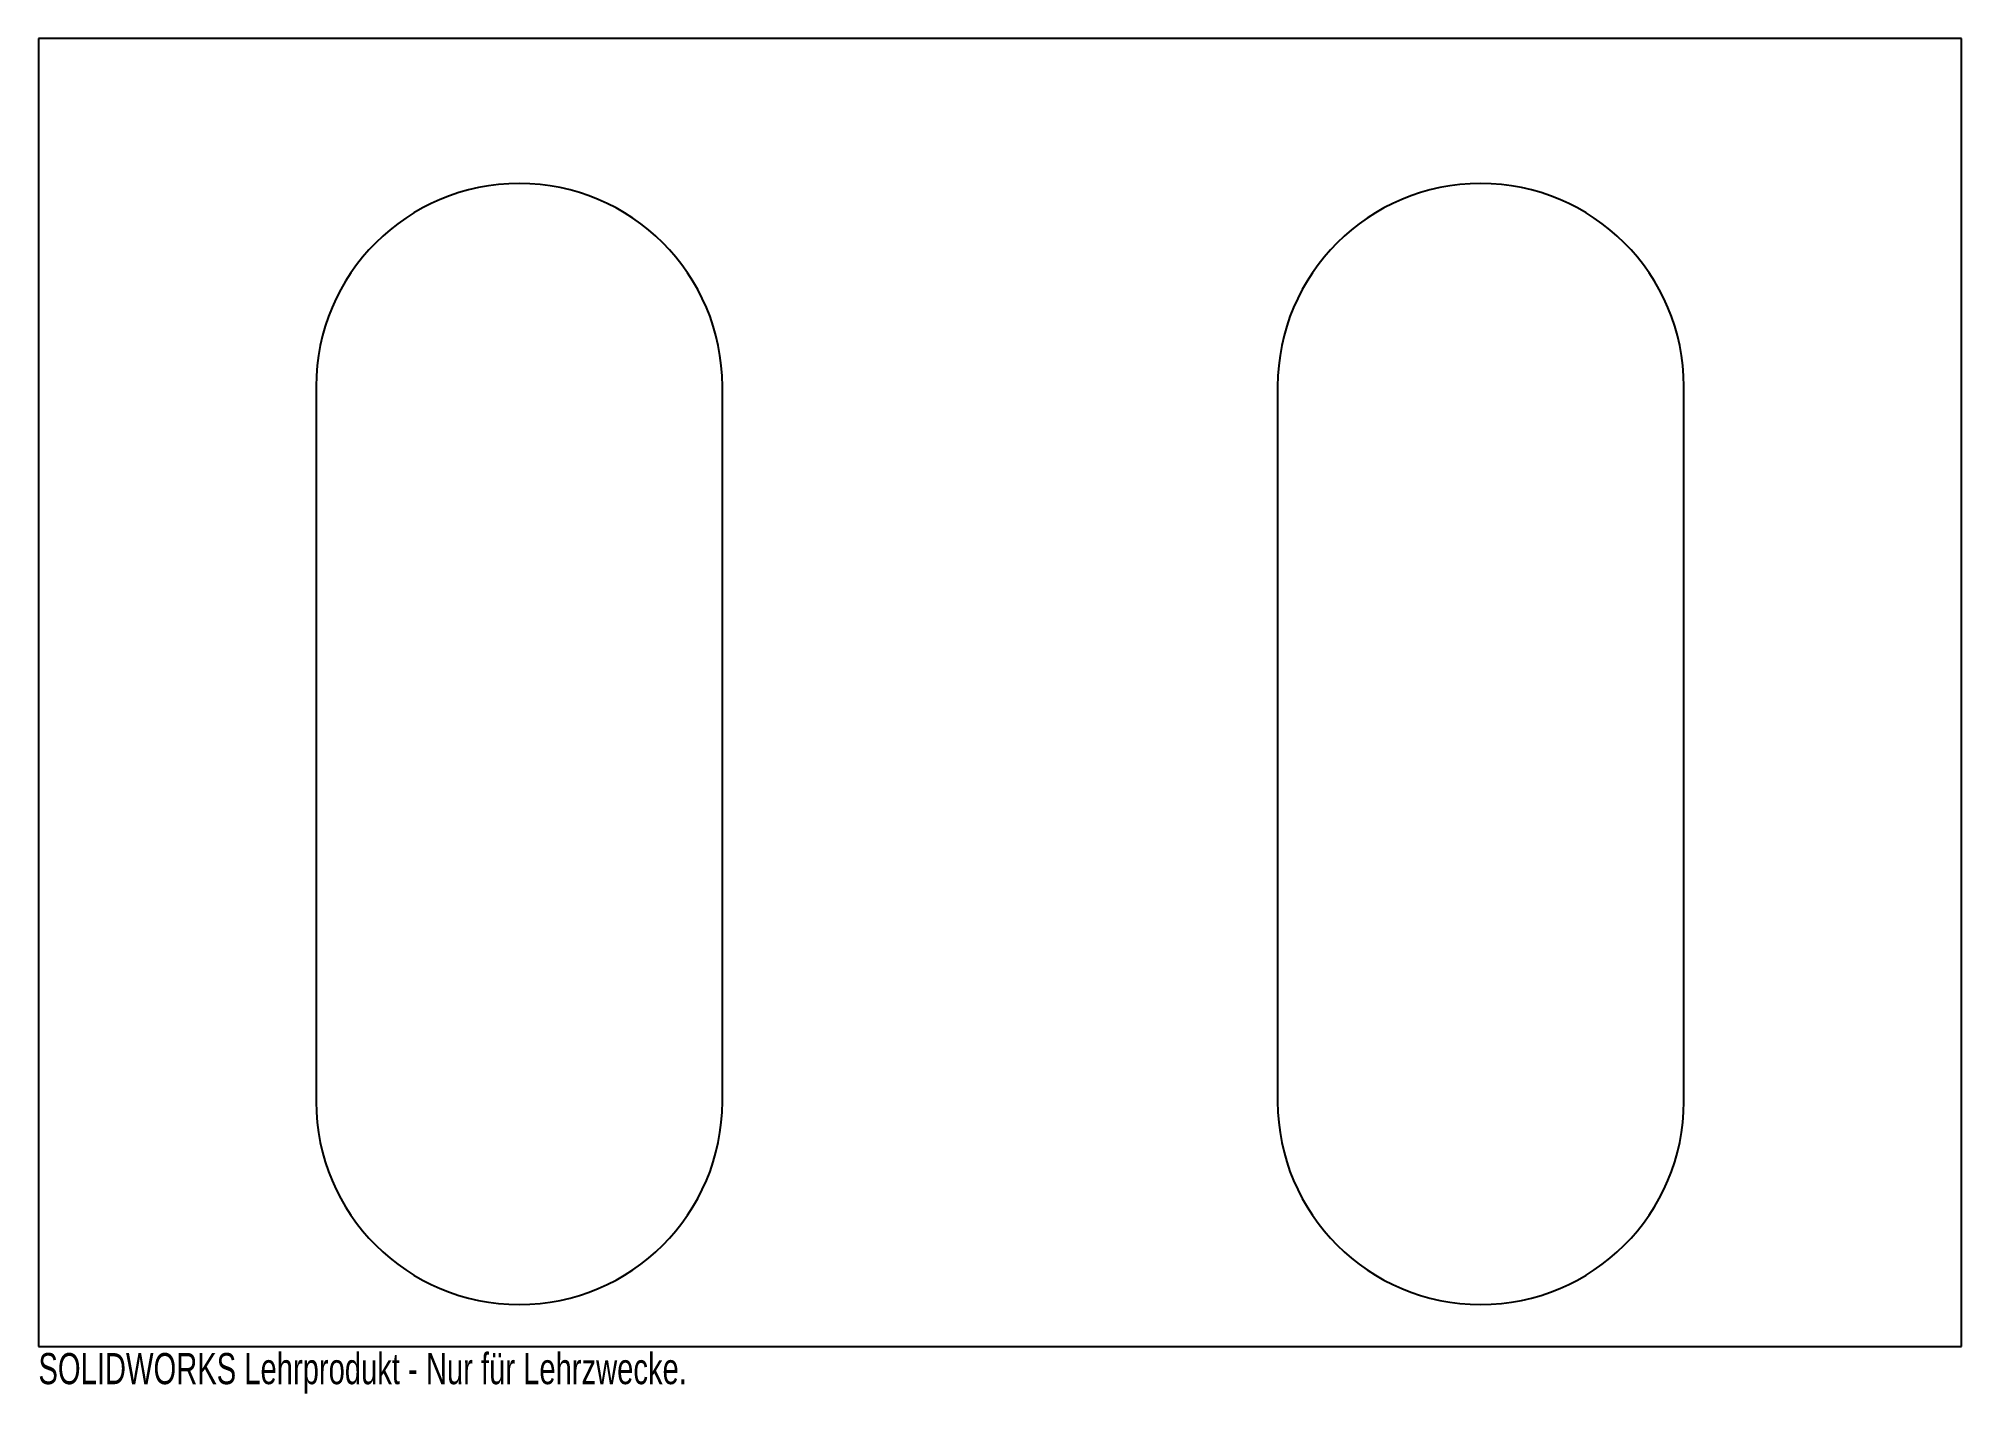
# Model space of a CAD drawing. Header units: millimetres. Extents: x 0 to 298, y -7 to 203.
import ezdxf

# ---------------------------------------------------------------- set-up
doc = ezdxf.new("R2010")
doc.units = ezdxf.units.MM
doc.styles.add('SLDTEXTSTYLE0', font='TXT', dxfattribs={"width": 0.7})

msp = doc.modelspace()

# ---------------------------------------------------------------- linework, layer by layer
at = {"color": 7, "linetype": 'Continuous', "lineweight": 25}
for p, q in [((298.3, 203), (0, 203)), ((0, 203), (0, 0)), ((298.3, 0), (298.3, 203)), ((43.08, 149), (43.08, 38)), ((106.08, 38), (106.08, 149)), ((192.22, 149), (192.22, 38)), ((255.22, 38), (255.22, 149)), ((0, 0), (298.3, 0))]:
    msp.add_line(p, q, dxfattribs=at)
for centre, start, end in [((74.58, 149), 0, 180), ((223.72, 149), 0, 180), ((74.58, 38), 180, 0), ((223.72, 38), 180, 0)]:
    msp.add_arc(centre, 31.5, start, end, dxfattribs=at)

# ---------------------------------------------------------------- texts
at = {"color": 7, "linetype": 'Continuous', "insert": (0, -1.02), "char_height": 4.8336, "attachment_point": 1, "style": 'SLDTEXTSTYLE0'}
msp.add_mtext('SOLIDWORKS Lehrprodukt - Nur für Lehrzwecke.', dxfattribs=at)

doc.saveas('drawing.dxf')
